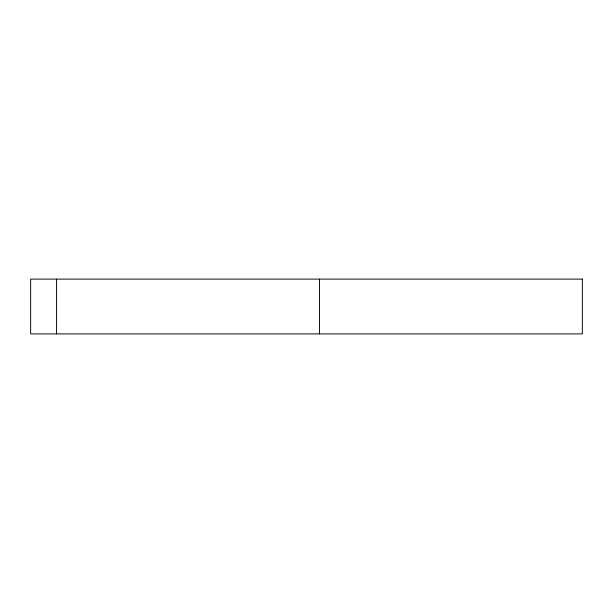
<?xml version="1.0" encoding="UTF-8"?>
<svg xmlns="http://www.w3.org/2000/svg" width="613" height="613" viewBox="0 0 613 613"><rect width="100%" height="100%" fill="white"/><g stroke="black" fill="none" stroke-linecap="round" stroke-linejoin="round"><path stroke-width="0.92" d="M319.457 279.107L319.457 333.893M56.565 279.107L56.565 333.893M582.35 279.107L30.65 279.107L30.65 333.893L582.35 333.893L582.35 279.107"/></g></svg>
